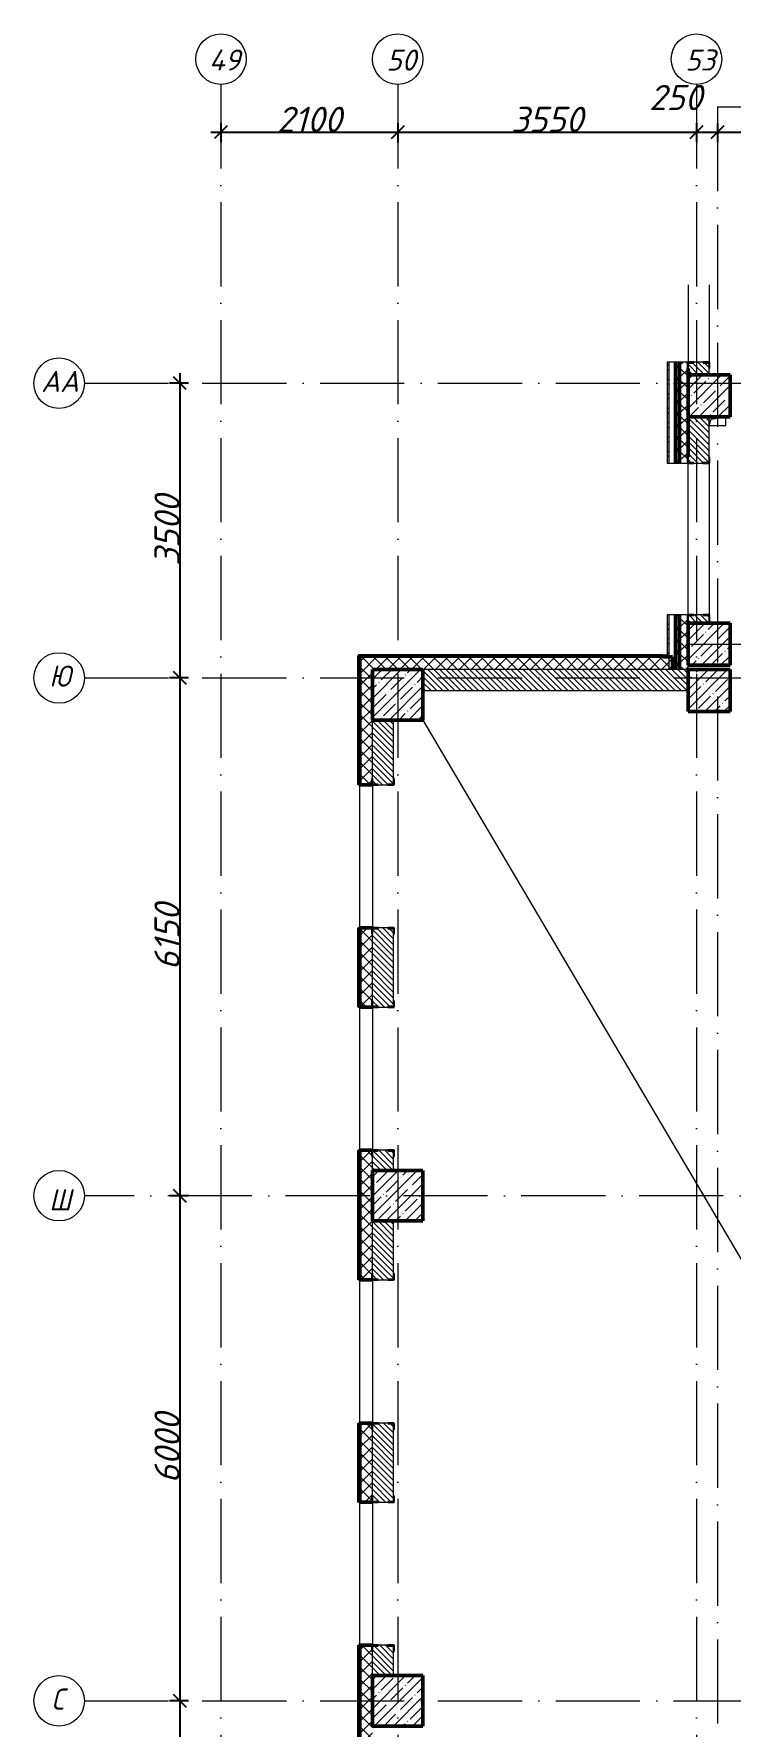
# Model space of a CAD drawing. Header units: millimetres. Extents: x -537608 to 253996, y -217170 to 186033.
# Drawn here: x -111958 to -103685, y 113565 to 133665 of the extents above; entities that cross this region are included whole.
import ezdxf

# ---------------------------------------------------------------- set-up
doc = ezdxf.new("R2010")
doc.units = ezdxf.units.MM
doc.linetypes.add('50_200_ШТРИХ_1Т_ш5_п1_п1_', pattern=[1400, 1000, -200, 0, -200])
for name, color, linetype, lineweight in [('A-____-____-DIMS', 7, 'Continuous', 9), ('A-DETL-____-OTLN-4', 7, 'Continuous', 18), ('A-GENM-____-MCUT', 7, 'Continuous', 25), ('A-GENM-____-OTLN', 7, 'Continuous', 9), ('A-GENM-____-OTLN-1', 7, 'Continuous', 25), ('A-WALL-____-MCUT-2', 7, 'Continuous', 50), ('A-WALL-____-MCUT-3', 7, 'Continuous', 9), ('A-WALL-____-OTLN', 7, 'Continuous', 9), ('A-WALL-____-PATT-1', 7, 'Continuous', 9), ('A-WALL-FNSH-MCUT-1', 7, 'Continuous', 9), ('S-COLS-____-MCUT', 7, 'Continuous', 50), ('S-COLS-____-OTLN', 7, 'Continuous', 9), ('S-GRID-____-IDEN', 7, 'Continuous', 9), ('S-GRID-____-OTLN', 7, 'Continuous', 9), ('S-GRID-____-OTLN-1', 7, '50_200_ШТРИХ_1Т_ш5_п1_п1_', 9)]:
    doc.layers.add(name, color=color, linetype=linetype, lineweight=lineweight)
doc.styles.add('ISOCPEUR_I', font='isocpeui.ttf', dxfattribs={"height": 300})
doc.dimstyles.new('ISO-2_5_0_9К_БОЛЬШОЙ_ОСИ', dxfattribs={"dimscale": 304.8, "dimtxt": 248.995294, "dimasz": 0.492126, "dimexe": 0.393701, "dimexo": 0, "dimgap": 0, "dimtad": 1, "dimdec": 0, "dimzin": 0, "dimdsep": 46, "dimtxsty": 'ISOCPEUR_I', "dimblk1": 'OBLIQUE', "dimblk2": 'OBLIQUE', "dimsah": 1, "dimcen": 0.09, "dimdle": 0.393701, "dimazin": 0, "dimtfac": 1, "dimtdec": 4, "dimtix": 1, "dimtmove": 0, "dimatfit": 3, "dimfxl": 1, "dimtvp": 1, "dimtolj": 1, "dimtzin": 0, "dimarcsym": 2})
doc.dimstyles.new('ISO-2_5_0_9К_БОЛЬШОЙ_ОСИ_1', dxfattribs={"dimscale": 304.8, "dimtxt": 248.995294, "dimasz": 0.492126, "dimexe": 0.393701, "dimexo": 0, "dimgap": 0, "dimtad": 1, "dimdec": 0, "dimzin": 0, "dimdsep": 46, "dimtxsty": 'ISOCPEUR_I', "dimblk1": 'OBLIQUE', "dimblk2": 'OBLIQUE', "dimsah": 1, "dimcen": 0.09, "dimdle": 0.393701, "dimazin": 0, "dimtfac": 1, "dimtdec": 4, "dimtix": 1, "dimtmove": 1, "dimatfit": 3, "dimfxl": 1, "dimtvp": 1, "dimtolj": 1, "dimtzin": 0, "dimarcsym": 2})
pattern_1 = [(45, (-178684.97, 83184.24), (-70.71068, 70.71068), []), (135, (-178684.97, 83184.24), (-70.71068, -70.71068), [])]
pattern_2 = [(135, (-178684.97, 83184.237), (-35.35534, -35.35534), [])]

# ---------------------------------------------------------------- blocks, each defined once
blk = doc.blocks.new('BSC_Колонна _Прямоугольная - 600х600-25984397-АР1_План отверстий 3 этажа в осях 1-64_А-ГГ')
at = {"layer": 'S-COLS-____-OTLN'}
h = blk.add_hatch(dxfattribs=at)
h.set_pattern_fill('FP_47', color=256, style=0, pattern_type=2)
h.set_pattern_definition([(45, (-71050, -42631.04), (-114.04925, 114.04925), []), (45, (-70935.95, -42631.04), (-114.04925, 114.04925), [201.613, -40.323, 3.353, -36.97])])
h.paths.add_polyline_path([(-300, -300), (300, -300), (300, 300), (-300, 300)], flags=0)
at = {"layer": 'S-COLS-____-MCUT'}
for p, q in [((300, 300), (-300, 300)), ((-300, 300), (-300, -300)), ((300, -300), (300, 300)), ((-300, -300), (300, -300))]:
    blk.add_line(p, q, dxfattribs=at)
blk = doc.blocks.new('BSC_Колонна _Прямоугольная - 600х600-V14-АР1_План отверстий 3 этажа в осях 1-64_А-ГГ')
at = {"layer": 'S-COLS-____-OTLN'}
h = blk.add_hatch(dxfattribs=at)
h.set_pattern_fill('FP_50', color=256, style=0, pattern_type=2)
h.set_pattern_definition([(315, (-36681.04, 71050), (114.04925, 114.04925), []), (315, (-36681.04, 70935.95), (114.04925, 114.04925), [201.613, -40.323, 3.353, -36.97])])
h.paths.add_polyline_path([(-300, 300), (-300, -300), (300, -300), (300, 300)], flags=0)
at = {"layer": 'S-COLS-____-MCUT'}
for p, q in [((300, 300), (-300, 300)), ((-300, 300), (-300, -300)), ((300, -300), (300, 300)), ((-300, -300), (300, -300))]:
    blk.add_line(p, q, dxfattribs=at)
blk = doc.blocks.new('BSC_Колонна _Прямоугольная - 600х600-V15-АР1_План отверстий 3 этажа в осях 1-64_А-ГГ')
at = {"layer": 'S-COLS-____-OTLN'}
h = blk.add_hatch(dxfattribs=at)
h.set_pattern_fill('FP_51', color=256, style=0, pattern_type=2)
h.set_pattern_definition([(45, (-71050, -30681.04), (-114.04925, 114.04925), []), (45, (-70935.95, -30681.04), (-114.04925, 114.04925), [201.613, -40.323, 3.353, -36.97])])
h.paths.add_polyline_path([(-300, -300), (300, -300), (300, 300), (-300, 300)], flags=0)
at = {"layer": 'S-COLS-____-MCUT'}
for p, q in [((300, 300), (-300, 300)), ((-300, 300), (-300, -300)), ((300, -300), (300, 300)), ((-300, -300), (300, -300))]:
    blk.add_line(p, q, dxfattribs=at)
blk = doc.blocks.new('BSC_Колонна _Прямоугольная - 500х500-V87-АР1_План отверстий 3 этажа в осях 1-64_А-ГГ')
at = {"layer": 'S-COLS-____-OTLN'}
h = blk.add_hatch(dxfattribs=at)
h.set_pattern_fill('FP_124', color=256, style=0, pattern_type=2)
h.set_pattern_definition([(45, (-74750, -43231.04), (-114.04925, 114.04925), []), (45, (-74635.95, -43231.04), (-114.04925, 114.04925), [201.613, -40.323, 3.353, -36.97])])
h.paths.add_polyline_path([(-250, -250), (250, -250), (250, 250), (-250, 250)], flags=0)
at = {"layer": 'S-COLS-____-MCUT'}
for p, q in [((250, 250), (-250, 250)), ((-250, 250), (-250, -250)), ((250, -250), (250, 250)), ((-250, -250), (250, -250))]:
    blk.add_line(p, q, dxfattribs=at)
blk = doc.blocks.new('BSC_Колонна _Прямоугольная - 500х500-V137-АР1_План отверстий 3 этажа в осях 1-64_А-ГГ')
at = {"layer": 'S-COLS-____-OTLN'}
h = blk.add_hatch(dxfattribs=at)
h.set_pattern_fill('FP_160', color=256, style=0, pattern_type=2)
h.set_pattern_definition([(315, (-46181.04, 74750), (114.04925, 114.04925), []), (315, (-46181.04, 74635.95), (114.04925, 114.04925), [201.613, -40.323, 3.353, -36.97])])
h.paths.add_polyline_path([(-250, -250), (250, -250), (250, 250), (-250, 250)], flags=0)
at = {"layer": 'S-COLS-____-MCUT'}
for p, q in [((250, 250), (-250, 250)), ((-250, 250), (-250, -250)), ((250, -250), (250, 250)), ((-250, -250), (250, -250))]:
    blk.add_line(p, q, dxfattribs=at)
blk = doc.blocks.new('BSC_Колонна _Прямоугольная - 500х500-V143-АР1_План отверстий 3 этажа в осях 1-64_А-ГГ')
at = {"layer": 'S-COLS-____-OTLN'}
h = blk.add_hatch(dxfattribs=at)
h.set_pattern_fill('FP_166', color=256, style=0, pattern_type=2)
h.set_pattern_definition([(45, (-74750, -42681.04), (-114.04925, 114.04925), []), (45, (-74635.95, -42681.04), (-114.04925, 114.04925), [201.613, -40.323, 3.353, -36.97])])
h.paths.add_polyline_path([(-250, -250), (250, -250), (250, 250), (-250, 250)], flags=0)
at = {"layer": 'S-COLS-____-MCUT'}
for p, q in [((250, 250), (-250, 250)), ((-250, 250), (-250, -250)), ((250, -250), (250, 250)), ((-250, -250), (250, -250))]:
    blk.add_line(p, q, dxfattribs=at)
blk = doc.blocks.new('Фахверк_СКБ_Уголок - 250_2700_1-27501432-АР1_План отверстий 3 этажа в осях 1-64_А-ГГ')
at = {"layer": 'A-GENM-____-MCUT'}
for p, q in [((200, 181), (125, 181)), ((125, 181), (125, 106)), ((125, 106), (131, 106)), ((131, 106), (131, 175)), ((131, 175), (200, 175)), ((200, 175), (200, 181)), ((131, -6), (125, -6)), ((125, -6), (125, -81)), ((125, -81), (200, -81)), ((131, -75), (131, -6)), ((200, -75), (131, -75)), ((200, -81), (200, -75))]:
    blk.add_line(p, q, dxfattribs=at)
blk = doc.blocks.new('Фахверк_СКБ_Уголок - 250_2700-27497298-АР1_План отверстий 3 этажа в осях 1-64_А-ГГ')
at = {"layer": 'A-GENM-____-MCUT'}
for p, q in [((200, 181), (125, 181)), ((125, 181), (125, 106)), ((125, 106), (131, 106)), ((131, 106), (131, 175)), ((131, 175), (200, 175)), ((200, 175), (200, 181)), ((131, -6), (125, -6)), ((125, -6), (125, -81)), ((125, -81), (200, -81)), ((131, -75), (131, -6)), ((200, -75), (131, -75)), ((200, -81), (200, -75))]:
    blk.add_line(p, q, dxfattribs=at)
blk = doc.blocks.new('Фахверк_СКБ_Уголок - 250_3380-27498580-АР1_План отверстий 3 этажа в осях 1-64_А-ГГ')
at = {"layer": 'A-GENM-____-MCUT'}
for p, q in [((200, 181), (125, 181)), ((125, 181), (125, 106)), ((125, 106), (131, 106)), ((131, 106), (131, 175)), ((131, 175), (200, 175)), ((200, 175), (200, 181)), ((131, -6), (125, -6)), ((125, -6), (125, -81)), ((125, -81), (200, -81)), ((131, -75), (131, -6)), ((200, -75), (131, -75)), ((200, -81), (200, -75))]:
    blk.add_line(p, q, dxfattribs=at)
blk = doc.blocks.new('AR_Отверстие прямоугольное _в плите_ - AR_Отверстие прямоугольное _в плите_-V181-АР1_План отверстий 3 этажа в осях 1-64_А-ГГ')
at = {"layer": 'A-GENM-____-OTLN'}
for p, q in [((-100, -50), (-75, 25)), ((-75, 25), (100, 50)), ((100, -50), (100, 50)), ((-100, -50), (100, -50))]:
    blk.add_line(p, q, dxfattribs=at)
blk = doc.blocks.new('Стены 10 - Стены 4-31628020-АР1_План отверстий 3 этажа в осях 1-64_А-ГГ')
at = {"layer": 'A-WALL-____-MCUT-3'}
for p, q in [((23850, 9731), (23800, 9731)), ((23800, 9731), (23800, 9711)), ((23800, 9711), (23850, 9711)), ((23850, 9711), (23850, 9731))]:
    blk.add_line(p, q, dxfattribs=at)
blk = doc.blocks.new('Ось сетки - Круг_Ø6_00__ISO-2_5_0_9K_-25732049-АР1_План отверстий 3 этажа в осях 1-64_А-ГГ')
at = {"layer": 'S-GRID-____-IDEN'}
blk.add_circle((0, 0), 3, dxfattribs=at)
blk = doc.blocks.new('_Oblique')
at = {"color": 0, "linetype": 'ByBlock', "lineweight": -2}
blk.add_line((-0.5, -0.5), (0.5, 0.5), dxfattribs=at)
blk = doc.blocks.new('*D1115')
at = {"layer": 'A-____-____-DIMS', "color": 0, "lineweight": -2, "transparency": 16777216}
for p, q in [((-110119, 129515), (-110345, 129515)), ((-110225, 129635), (-110225, 125895)), ((-110119, 126015), (-110345, 126015))]:
    blk.add_line(p, q, dxfattribs=at)
at = {"layer": 'Defpoints', "color": 0, "transparency": 16777216}
for p in [(-110119, 129515), (-110225, 126015), (-110119, 126015)]:
    blk.add_point(p, dxfattribs=at)
at = {"layer": 'A-____-____-DIMS', "color": 0, "lineweight": -2, "transparency": 16777216, "xscale": 150, "yscale": 150, "zscale": 150}
for p, rotation in [((-110225, 129515), 90), ((-110225, 126015), 270)]:
    blk.add_blockref('_Oblique', p, dxfattribs=dict(at, rotation=rotation))
at = {"layer": 'A-____-____-DIMS', "color": 0, "transparency": 16777216, "insert": (-110375, 127765), "char_height": 300, "width": 758.48, "attachment_point": 5, "rotation": 90, "style": 'ISOCPEUR_I'}
blk.add_mtext('\\A1;3500', dxfattribs=at)
blk = doc.blocks.new('*D1116')
at = {"layer": 'A-____-____-DIMS', "color": 0, "lineweight": -2, "transparency": 16777216}
for p, q in [((-110225, 126135), (-110225, 119745)), ((-110119, 126015), (-110345, 126015)), ((-110119, 119865), (-110345, 119865))]:
    blk.add_line(p, q, dxfattribs=at)
at = {"layer": 'Defpoints', "color": 0, "transparency": 16777216}
for p in [(-110119, 126015), (-110225, 119865), (-110119, 119865)]:
    blk.add_point(p, dxfattribs=at)
at = {"layer": 'A-____-____-DIMS', "color": 0, "lineweight": -2, "transparency": 16777216, "xscale": 150, "yscale": 150, "zscale": 150}
for p, rotation in [((-110225, 126015), 90), ((-110225, 119865), 270)]:
    blk.add_blockref('_Oblique', p, dxfattribs=dict(at, rotation=rotation))
at = {"layer": 'A-____-____-DIMS', "color": 0, "transparency": 16777216, "insert": (-110375, 122940), "char_height": 300, "width": 701.02, "attachment_point": 5, "rotation": 90, "style": 'ISOCPEUR_I'}
blk.add_mtext('\\A1;6150', dxfattribs=at)
blk = doc.blocks.new('*D1117')
at = {"layer": 'A-____-____-DIMS', "color": 0, "lineweight": -2, "transparency": 16777216}
for p, q in [((-110119, 119865), (-110345, 119865)), ((-110225, 119985), (-110225, 113745)), ((-110119, 113865), (-110345, 113865))]:
    blk.add_line(p, q, dxfattribs=at)
at = {"layer": 'Defpoints', "color": 0, "transparency": 16777216}
for p in [(-110119, 119865), (-110225, 113865), (-110119, 113865)]:
    blk.add_point(p, dxfattribs=at)
at = {"layer": 'A-____-____-DIMS', "color": 0, "lineweight": -2, "transparency": 16777216, "xscale": 150, "yscale": 150, "zscale": 150}
for p, rotation in [((-110225, 119865), 90), ((-110225, 113865), 270)]:
    blk.add_blockref('_Oblique', p, dxfattribs=dict(at, rotation=rotation))
at = {"layer": 'A-____-____-DIMS', "color": 0, "transparency": 16777216, "insert": (-110375, 116865), "char_height": 300, "width": 758.48, "attachment_point": 5, "rotation": 90, "style": 'ISOCPEUR_I'}
blk.add_mtext('\\A1;6000', dxfattribs=at)
blk = doc.blocks.new('*D1118')
at = {"layer": 'A-____-____-DIMS', "color": 0, "lineweight": -2, "transparency": 16777216}
for p, q in [((-110225, 113985), (-110225, 107745)), ((-110119, 113865), (-110345, 113865)), ((-110119, 107865), (-110345, 107865))]:
    blk.add_line(p, q, dxfattribs=at)
at = {"layer": 'Defpoints', "color": 0, "transparency": 16777216}
for p in [(-110119, 113865), (-110225, 107865), (-110119, 107865)]:
    blk.add_point(p, dxfattribs=at)
at = {"layer": 'A-____-____-DIMS', "color": 0, "lineweight": -2, "transparency": 16777216, "xscale": 150, "yscale": 150, "zscale": 150}
for p, rotation in [((-110225, 113865), 90), ((-110225, 107865), 270)]:
    blk.add_blockref('_Oblique', p, dxfattribs=dict(at, rotation=rotation))
at = {"layer": 'A-____-____-DIMS', "color": 0, "transparency": 16777216, "insert": (-110375, 110865), "char_height": 300, "width": 758.48, "attachment_point": 5, "rotation": 90, "style": 'ISOCPEUR_I'}
blk.add_mtext('\\A1;6000', dxfattribs=at)
blk = doc.blocks.new('*D1205')
at = {"layer": 'A-____-____-DIMS', "color": 0, "lineweight": -2, "transparency": 16777216}
for p, q in [((-109855, 132499), (-107515, 132499)), ((-109735, 132605), (-109735, 132379)), ((-107635, 132605), (-107635, 132379))]:
    blk.add_line(p, q, dxfattribs=at)
at = {"layer": 'Defpoints', "color": 0, "transparency": 16777216}
for p in [(-109735, 132605), (-107635, 132605), (-107635, 132499)]:
    blk.add_point(p, dxfattribs=at)
at = {"layer": 'A-____-____-DIMS', "color": 0, "lineweight": -2, "transparency": 16777216, "xscale": 150, "yscale": 150, "zscale": 150, "rotation": 180}
blk.add_blockref('_Oblique', (-109735, 132499), dxfattribs=at)
at = {"layer": 'A-____-____-DIMS', "color": 0, "lineweight": -2, "transparency": 16777216, "xscale": 150, "yscale": 150, "zscale": 150}
blk.add_blockref('_Oblique', (-107635, 132499), dxfattribs=at)
at = {"layer": 'A-____-____-DIMS', "color": 0, "transparency": 16777216, "insert": (-108685, 132649), "char_height": 300, "width": 701.02, "attachment_point": 5, "style": 'ISOCPEUR_I'}
blk.add_mtext('\\A1;2100', dxfattribs=at)
blk = doc.blocks.new('*D1206')
at = {"layer": 'A-____-____-DIMS', "color": 0, "lineweight": -2, "transparency": 16777216}
for p, q in [((-107755, 132499), (-103965, 132499)), ((-107635, 132605), (-107635, 132379)), ((-104085, 132605), (-104085, 132379))]:
    blk.add_line(p, q, dxfattribs=at)
at = {"layer": 'Defpoints', "color": 0, "transparency": 16777216}
for p in [(-107635, 132605), (-104085, 132605), (-104085, 132499)]:
    blk.add_point(p, dxfattribs=at)
at = {"layer": 'A-____-____-DIMS', "color": 0, "lineweight": -2, "transparency": 16777216, "xscale": 150, "yscale": 150, "zscale": 150, "rotation": 180}
blk.add_blockref('_Oblique', (-107635, 132499), dxfattribs=at)
at = {"layer": 'A-____-____-DIMS', "color": 0, "lineweight": -2, "transparency": 16777216, "xscale": 150, "yscale": 150, "zscale": 150}
blk.add_blockref('_Oblique', (-104085, 132499), dxfattribs=at)
at = {"layer": 'A-____-____-DIMS', "color": 0, "transparency": 16777216, "insert": (-105860, 132649), "char_height": 300, "width": 758.48, "attachment_point": 5, "style": 'ISOCPEUR_I'}
blk.add_mtext('\\A1;3550', dxfattribs=at)
blk = doc.blocks.new('*D1207')
at = {"layer": 'A-____-____-DIMS', "color": 0, "lineweight": -2, "transparency": 16777216}
for p, q in [((-104205, 132499), (-103715, 132499)), ((-104085, 132605), (-104085, 132379)), ((-103835, 132605), (-103835, 132379))]:
    blk.add_line(p, q, dxfattribs=at)
at = {"layer": 'Defpoints', "color": 0, "transparency": 16777216}
for p in [(-104085, 132605), (-103835, 132605), (-103835, 132499)]:
    blk.add_point(p, dxfattribs=at)
at = {"layer": 'A-____-____-DIMS', "color": 0, "lineweight": -2, "transparency": 16777216, "xscale": 150, "yscale": 150, "zscale": 150, "rotation": 180}
blk.add_blockref('_Oblique', (-104085, 132499), dxfattribs=at)
at = {"layer": 'A-____-____-DIMS', "color": 0, "lineweight": -2, "transparency": 16777216, "xscale": 150, "yscale": 150, "zscale": 150}
blk.add_blockref('_Oblique', (-103835, 132499), dxfattribs=at)
at = {"layer": 'A-____-____-DIMS', "color": 0, "transparency": 16777216, "insert": (-104648, 133059), "char_height": 300, "width": 568.86, "attachment_point": 1, "line_spacing_factor": 1.149209, "style": 'ISOCPEUR_I'}
blk.add_mtext('\\A1;250', dxfattribs=at)
blk = doc.blocks.new('*D1208')
at = {"layer": 'A-____-____-DIMS', "color": 0, "lineweight": -2, "transparency": 16777216}
for p, q in [((-103955, 132499), (-100815, 132499)), ((-103835, 132605), (-103835, 132379)), ((-100935, 132605), (-100935, 132379))]:
    blk.add_line(p, q, dxfattribs=at)
at = {"layer": 'Defpoints', "color": 0, "transparency": 16777216}
for p in [(-103835, 132605), (-100935, 132605), (-100935, 132499)]:
    blk.add_point(p, dxfattribs=at)
at = {"layer": 'A-____-____-DIMS', "color": 0, "lineweight": -2, "transparency": 16777216, "xscale": 150, "yscale": 150, "zscale": 150, "rotation": 180}
blk.add_blockref('_Oblique', (-103835, 132499), dxfattribs=at)
at = {"layer": 'A-____-____-DIMS', "color": 0, "lineweight": -2, "transparency": 16777216, "xscale": 150, "yscale": 150, "zscale": 150}
blk.add_blockref('_Oblique', (-100935, 132499), dxfattribs=at)
at = {"layer": 'A-____-____-DIMS', "color": 0, "transparency": 16777216, "insert": (-102385, 132649), "char_height": 300, "width": 758.48, "attachment_point": 5, "style": 'ISOCPEUR_I'}
blk.add_mtext('\\A1;2900', dxfattribs=at)

msp = doc.modelspace()

# ---------------------------------------------------------------- hatches: boundary and pattern name
at = {"layer": 'A-WALL-____-PATT-1'}
h = msp.add_hatch(dxfattribs=at)
h.set_pattern_fill('FP_3', color=256, style=0, pattern_type=2)
h.set_pattern_definition([(45, (-178684.97, 83184.24), (-85.53659, 85.53659), []), (45, (-178627.95, 83184.24), (-85.53659, 85.53659), [])])
h.paths.add_polyline_path([(-104414.9702, 126285.2788), (-104414.9702, 126765.2788), (-104434.9702, 126765.2788), (-104434.9702, 126285.2788)], flags=0)
h.paths.add_polyline_path([(-104434.9702, 128565.2788), (-104414.9702, 128565.2788), (-104414.9702, 129765.2788), (-104434.9702, 129765.2788), (-104434.9702, 128639.8697)], flags=0)
h = msp.add_hatch(dxfattribs=at)
h.set_pattern_fill('FP_1', color=256, style=0, pattern_type=2)
h.set_pattern_definition(pattern_1)
h.paths.add_polyline_path([(-104284.9702, 126115.2788), (-104284.9702, 126765.2788), (-104334.9702, 126765.2788), (-104334.9702, 126115.2788)], flags=0)
h.paths.add_polyline_path([(-104284.9702, 128565.2788), (-104284.9702, 129765.2788), (-104334.9702, 129765.2788), (-104334.9702, 128565.2788)], flags=0)
h = msp.add_hatch(dxfattribs=at)
h.set_pattern_fill('FP_1', color=256, style=0, pattern_type=2)
h.set_pattern_definition(pattern_1)
h.paths.add_polyline_path([(-104284.9702, 126115.2788), (-104184.9702, 126115.2788), (-104184.9702, 126690.2788), (-104190.9702, 126690.2788), (-104190.9702, 126765.2788), (-104284.9702, 126765.2788), (-104284.9702, 126165.2788)], flags=0)
h.paths.add_polyline_path([(-104284.9702, 128565.2788), (-104190.9702, 128565.2788), (-104190.9702, 128640.2788), (-104184.9702, 128640.2788), (-104184.9702, 129690.2788), (-104190.9702, 129690.2788), (-104190.9702, 129765.2788), (-104284.9702, 129765.2788), (-104284.9702, 128639.8697)], flags=0)
h = msp.add_hatch(dxfattribs=at)
h.set_pattern_fill('FP_6', color=256, style=0, pattern_type=2)
h.set_pattern_definition(pattern_2)
h.paths.add_polyline_path([(-104184.9702, 129615.2788), (-103934.9702, 129615.2788), (-103934.9702, 129759.2788), (-104003.9702, 129759.2788), (-104003.9702, 129765.2788), (-104115.9702, 129765.2788), (-104115.9702, 129759.2788), (-104184.9702, 129759.2788), (-104184.9702, 129690.2788)], flags=0)
h = msp.add_hatch(dxfattribs=at)
h.set_pattern_fill('FP_6', color=256, style=0, pattern_type=2)
h.set_pattern_definition(pattern_2)
h.paths.add_polyline_path([(-104003.9702, 126665.2788), (-103934.9702, 126665.2788), (-103934.9702, 126759.2788), (-104003.9702, 126759.2788), (-104003.9702, 126765.2788), (-104115.9702, 126765.2788), (-104115.9702, 126759.2788), (-104184.9702, 126759.2788), (-104184.9702, 126665.2788)], flags=0)
h.paths.add_polyline_path([(-104115.9702, 128565.2788), (-104003.9702, 128565.2788), (-104003.9702, 128571.2788), (-103934.9702, 128571.2788), (-103934.9702, 129115.2788), (-104184.9702, 129115.2788), (-104184.9702, 128571.2788), (-104115.9702, 128571.2788)], flags=0)
h = msp.add_hatch(dxfattribs=at)
h.set_pattern_fill('FP_1', color=256, style=0, pattern_type=2)
h.set_pattern_definition(pattern_1)
h.paths.add_polyline_path([(-104370.3255, 126115.2788), (-104370.3255, 126265.2788), (-108084.9702, 126265.2788), (-108084.9702, 126115.2788), (-104465.147, 126115.2788)], flags=0)
h = msp.add_hatch(dxfattribs=at)
h.set_pattern_fill('FP_1', color=256, style=0, pattern_type=2)
h.set_pattern_definition(pattern_1)
h.paths.add_polyline_path([(-108084.9702, 95515.2788), (-107934.9702, 95515.2788), (-107934.9702, 96810.2788), (-107940.9702, 96810.2788), (-107940.9702, 96885.2788), (-108084.9702, 96885.2788)], flags=0)
h.paths.add_polyline_path([(-108000.0756, 98585.2788), (-107940.9702, 98585.2788), (-107940.9702, 98660.2788), (-107934.9702, 98660.2788), (-107934.9702, 99450.2788), (-107940.9702, 99450.2788), (-107940.9702, 99525.2788), (-108084.9702, 99525.2788), (-108084.9702, 98585.2788)], flags=0)
h.paths.add_polyline_path([(-108000.0756, 101225.2788), (-107940.9702, 101225.2788), (-107940.9702, 101300.2788), (-107934.9702, 101300.2788), (-107934.9702, 102690.2788), (-107940.9702, 102690.2788), (-107940.9702, 102765.2788), (-108084.9702, 102765.2788), (-108084.9702, 101225.2788)], flags=0)
h.paths.add_polyline_path([(-108000.0756, 104465.2788), (-107940.9702, 104465.2788), (-107940.9702, 104540.2788), (-107934.9702, 104540.2788), (-107934.9702, 105330.2788), (-107940.9702, 105330.2788), (-107940.9702, 105405.2788), (-108084.9702, 105405.2788), (-108084.9702, 104465.2788)], flags=0)
h.paths.add_polyline_path([(-108000.0756, 107105.2788), (-107940.9702, 107105.2788), (-107940.9702, 107180.2788), (-107934.9702, 107180.2788), (-107934.9702, 108570.2788), (-107940.9702, 108570.2788), (-107940.9702, 108645.2788), (-108084.9702, 108645.2788), (-108084.9702, 107105.2788)], flags=0)
h.paths.add_polyline_path([(-108084.9702, 110345.2788), (-107940.9702, 110345.2788), (-107940.9702, 110420.2788), (-107934.9702, 110420.2788), (-107934.9702, 111210.2788), (-107940.9702, 111210.2788), (-107940.9702, 111285.2788), (-108084.9702, 111285.2788)], flags=0)
h.paths.add_polyline_path([(-108084.9702, 112985.2788), (-107940.9702, 112985.2788), (-107940.9702, 113060.2788), (-107934.9702, 113060.2788), (-107934.9702, 114450.2788), (-107940.9702, 114450.2788), (-107940.9702, 114525.2788), (-108084.9702, 114525.2788)], flags=0)
h.paths.add_polyline_path([(-108084.9702, 116225.2788), (-107940.9702, 116225.2788), (-107940.9702, 116300.2788), (-107934.9702, 116300.2788), (-107934.9702, 117090.2788), (-107940.9702, 117090.2788), (-107940.9702, 117165.2788), (-108084.9702, 117165.2788)], flags=0)
h.paths.add_polyline_path([(-107940.9702, 118865.2788), (-107940.9702, 118940.2788), (-107934.9702, 118940.2788), (-107934.9702, 120330.2788), (-107940.9702, 120330.2788), (-107940.9702, 120405.2788), (-108084.9702, 120405.2788), (-108084.9702, 118865.2788), (-108000.0756, 118865.2788)], flags=0)
h.paths.add_polyline_path([(-107940.9702, 122105.2788), (-107940.9702, 122180.2788), (-107934.9702, 122180.2788), (-107934.9702, 122970.2788), (-107940.9702, 122970.2788), (-107940.9702, 123045.2788), (-108084.9702, 123045.2788), (-108084.9702, 122105.2788), (-108000.0756, 122105.2788)], flags=0)
h.paths.add_polyline_path([(-107940.9702, 124745.2788), (-107940.9702, 124820.2788), (-107934.9702, 124820.2788), (-107934.9702, 126115.2788), (-108084.9702, 126115.2788), (-108084.9702, 124745.2788), (-108000.0756, 124745.2788)], flags=0)
h = msp.add_hatch(dxfattribs=at)
h.set_pattern_fill('FP_6', color=256, style=0, pattern_type=2)
h.set_pattern_definition(pattern_2)
h.paths.add_polyline_path([(-104184.9702, 125865.2788), (-104184.9702, 126115.2788), (-107334.9702, 126115.2788), (-107334.9702, 125865.2788), (-104465.147, 125865.2788)], flags=0)
h = msp.add_hatch(dxfattribs=at)
h.set_pattern_fill('FP_6', color=256, style=0, pattern_type=2)
h.set_pattern_definition(pattern_2)
h.paths.add_polyline_path([(-107865.9702, 120165.2788), (-107684.9702, 120165.2788), (-107684.9702, 120399.2788), (-107753.9702, 120399.2788), (-107753.9702, 120405.2788), (-107865.9702, 120405.2788), (-107865.9702, 120399.2788), (-107934.9702, 120399.2788), (-107934.9702, 120165.2788)], flags=0)
h.paths.add_polyline_path([(-107865.9702, 122105.2788), (-107753.9702, 122105.2788), (-107753.9702, 122111.2788), (-107684.9702, 122111.2788), (-107684.9702, 123039.2788), (-107753.9702, 123039.2788), (-107753.9702, 123045.2788), (-107865.9702, 123045.2788), (-107865.9702, 123039.2788), (-107934.9702, 123039.2788), (-107934.9702, 122111.2788), (-107865.9702, 122111.2788)], flags=0)
h.paths.add_polyline_path([(-107753.9702, 124745.2788), (-107753.9702, 124751.2788), (-107684.9702, 124751.2788), (-107684.9702, 125515.2788), (-107934.9702, 125515.2788), (-107934.9702, 124751.2788), (-107865.9702, 124751.2788), (-107865.9702, 124745.2788)], flags=0)
h = msp.add_hatch(dxfattribs=at)
h.set_pattern_fill('FP_6', color=256, style=0, pattern_type=2)
h.set_pattern_definition(pattern_2)
h.paths.add_polyline_path([(-107753.9702, 114165.2788), (-107684.9702, 114165.2788), (-107684.9702, 114519.2788), (-107753.9702, 114519.2788), (-107753.9702, 114525.2788), (-107865.9702, 114525.2788), (-107865.9702, 114519.2788), (-107934.9702, 114519.2788), (-107934.9702, 114165.2788)], flags=0)
h.paths.add_polyline_path([(-107753.9702, 116225.2788), (-107753.9702, 116231.2788), (-107684.9702, 116231.2788), (-107684.9702, 117159.2788), (-107753.9702, 117159.2788), (-107753.9702, 117165.2788), (-107865.9702, 117165.2788), (-107865.9702, 117159.2788), (-107934.9702, 117159.2788), (-107934.9702, 116231.2788), (-107865.9702, 116231.2788), (-107865.9702, 116225.2788)], flags=0)
h.paths.add_polyline_path([(-107753.9702, 118865.2788), (-107753.9702, 118871.2788), (-107684.9702, 118871.2788), (-107684.9702, 119565.2788), (-107934.9702, 119565.2788), (-107934.9702, 118871.2788), (-107865.9702, 118871.2788), (-107865.9702, 118865.2788)], flags=0)

# ---------------------------------------------------------------- linework, layer by layer
at = {"layer": 'A-DETL-____-OTLN-4'}
msp.add_line((-107334.9702, 125515.2788), (-89934.9702, 96015.2788), dxfattribs=at)
at = {"layer": 'A-WALL-____-MCUT-2'}
for p, q in [((-104334.9702, 128565.2788), (-104334.9702, 129765.2788)), ((-104284.9702, 128565.2788), (-104284.9702, 129765.2788)), ((-104184.9702, 129615.2788), (-104184.9702, 129690.2788)), ((-104184.9702, 128640.2788), (-104184.9702, 129115.2788)), ((-104334.9702, 126115.2788), (-104334.9702, 126765.2788)), ((-104284.9702, 126115.2788), (-104284.9702, 126765.2788)), ((-104184.9702, 126665.2788), (-104184.9702, 126690.2788)), ((-104484.9702, 126277.2788), (-108096.9702, 126277.2788)), ((-108096.9702, 126277.2788), (-108096.9702, 124745.2788)), ((-104484.9702, 126272.2788), (-108091.9702, 126272.2788)), ((-108091.9702, 126272.2788), (-108091.9702, 124745.2788)), ((-108084.9702, 126265.2788), (-108084.9702, 124745.2788)), ((-104370.3255, 126265.2788), (-104484.9702, 126265.2788)), ((-104370.3255, 126115.2788), (-104370.3255, 126265.2788)), ((-108084.9702, 124745.2788), (-107940.9702, 124745.2788)), ((-108096.9702, 123045.2788), (-108096.9702, 122105.2788)), ((-108091.9702, 123045.2788), (-108091.9702, 122105.2788)), ((-108084.9702, 123045.2788), (-108084.9702, 122105.2788)), ((-107940.9702, 123045.2788), (-108084.9702, 123045.2788)), ((-108084.9702, 122105.2788), (-107940.9702, 122105.2788)), ((-108096.9702, 120405.2788), (-108096.9702, 118865.2788)), ((-108091.9702, 120405.2788), (-108091.9702, 118865.2788)), ((-108084.9702, 120405.2788), (-108084.9702, 118865.2788)), ((-107940.9702, 120405.2788), (-108084.9702, 120405.2788)), ((-108084.9702, 118865.2788), (-107940.9702, 118865.2788)), ((-108096.9702, 117165.2788), (-108096.9702, 116225.2788)), ((-108091.9702, 117165.2788), (-108091.9702, 116225.2788)), ((-108084.9702, 117165.2788), (-108084.9702, 116225.2788)), ((-107940.9702, 117165.2788), (-108084.9702, 117165.2788)), ((-108084.9702, 116225.2788), (-107940.9702, 116225.2788)), ((-108096.9702, 114525.2788), (-108096.9702, 112985.2788)), ((-108091.9702, 114525.2788), (-108091.9702, 112985.2788)), ((-108084.9702, 114525.2788), (-108084.9702, 112985.2788)), ((-107940.9702, 114525.2788), (-108084.9702, 114525.2788))]:
    msp.add_line(p, q, dxfattribs=at)
at = {"layer": 'A-WALL-____-MCUT-3'}
for p, q in [((-104414.9702, 129765.2788), (-104414.9702, 128565.2788)), ((-104190.9702, 129765.2788), (-104414.9702, 129765.2788)), ((-104003.9702, 129765.2788), (-104115.9702, 129765.2788)), ((-103934.9702, 129615.2788), (-103934.9702, 129690.2788)), ((-103934.9702, 128640.2788), (-103934.9702, 129115.2788)), ((-104414.9702, 128565.2788), (-104190.9702, 128565.2788)), ((-104115.9702, 128565.2788), (-104003.9702, 128565.2788)), ((-104414.9702, 126765.2788), (-104414.9702, 126115.2788)), ((-104190.9702, 126765.2788), (-104414.9702, 126765.2788)), ((-104003.9702, 126765.2788), (-104115.9702, 126765.2788)), ((-103934.9702, 126665.2788), (-103934.9702, 126690.2788)), ((-104184.9702, 126115.2788), (-107334.9702, 126115.2788)), ((-104184.9702, 126115.2788), (-104184.9702, 126165.2788)), ((-107334.9702, 125865.2788), (-104184.9702, 125865.2788)), ((-107934.9702, 124820.2788), (-107934.9702, 125515.2788)), ((-107684.9702, 124820.2788), (-107684.9702, 125515.2788)), ((-107865.9702, 124745.2788), (-107753.9702, 124745.2788)), ((-107753.9702, 123045.2788), (-107865.9702, 123045.2788)), ((-107934.9702, 122180.2788), (-107934.9702, 122970.2788)), ((-107684.9702, 122180.2788), (-107684.9702, 122970.2788)), ((-107865.9702, 122105.2788), (-107753.9702, 122105.2788)), ((-107753.9702, 120405.2788), (-107865.9702, 120405.2788)), ((-107934.9702, 120165.2788), (-107934.9702, 120330.2788)), ((-107684.9702, 120165.2788), (-107684.9702, 120330.2788)), ((-107934.9702, 118940.2788), (-107934.9702, 119565.2788)), ((-107684.9702, 118940.2788), (-107684.9702, 119565.2788)), ((-107865.9702, 118865.2788), (-107753.9702, 118865.2788)), ((-107934.9702, 116300.2788), (-107934.9702, 117090.2788)), ((-107753.9702, 117165.2788), (-107865.9702, 117165.2788)), ((-107684.9702, 116300.2788), (-107684.9702, 117090.2788)), ((-107865.9702, 116225.2788), (-107753.9702, 116225.2788)), ((-107934.9702, 114165.2788), (-107934.9702, 114450.2788)), ((-107753.9702, 114525.2788), (-107865.9702, 114525.2788)), ((-107684.9702, 114165.2788), (-107684.9702, 114450.2788))]:
    msp.add_line(p, q, dxfattribs=at)
at = {"layer": 'A-WALL-____-OTLN'}
for p, q in [((-104184.9702, 130685.4174), (-104184.9702, 129765.2788)), ((-103934.9702, 130685.4174), (-103934.9702, 129765.2788)), ((-104184.9702, 126765.2788), (-104184.9702, 128565.2788)), ((-103934.9702, 128565.2788), (-103934.9702, 126765.2788)), ((-108084.9702, 123045.2788), (-108084.9702, 124745.2788)), ((-107934.9702, 124745.2788), (-107934.9702, 123045.2788)), ((-108084.9702, 120405.2788), (-108084.9702, 122105.2788)), ((-107934.9702, 122105.2788), (-107934.9702, 120405.2788)), ((-108084.9702, 117165.2788), (-108084.9702, 118865.2788)), ((-107934.9702, 118865.2788), (-107934.9702, 117165.2788)), ((-108084.9702, 114525.2788), (-108084.9702, 116225.2788)), ((-107934.9702, 116225.2788), (-107934.9702, 114525.2788))]:
    msp.add_line(p, q, dxfattribs=at)
at = {"layer": 'A-WALL-FNSH-MCUT-1'}
for p, q in [((-104414.9702, 129765.2788), (-104434.9702, 129765.2788)), ((-104434.9702, 129765.2788), (-104434.9702, 128565.2788)), ((-104434.9702, 128565.2788), (-104414.9702, 128565.2788)), ((-104414.9702, 126765.2788), (-104434.9702, 126765.2788)), ((-104434.9702, 126765.2788), (-104434.9702, 126285.2788)), ((-104484.9702, 126285.2788), (-108104.9702, 126285.2788)), ((-108104.9702, 126285.2788), (-108104.9702, 124745.2788)), ((-108084.9702, 126265.2788), (-104484.9702, 126265.2788)), ((-108084.9702, 124745.2788), (-108084.9702, 126265.2788)), ((-104484.9702, 126265.2788), (-104484.9702, 126285.2788)), ((-104434.9702, 126285.2788), (-104414.9702, 126285.2788)), ((-108104.9702, 124745.2788), (-108084.9702, 124745.2788)), ((-108084.9702, 123045.2788), (-108104.9702, 123045.2788)), ((-108104.9702, 123045.2788), (-108104.9702, 122105.2788)), ((-108084.9702, 122105.2788), (-108084.9702, 123045.2788)), ((-108104.9702, 122105.2788), (-108084.9702, 122105.2788)), ((-108084.9702, 120405.2788), (-108104.9702, 120405.2788)), ((-108104.9702, 120405.2788), (-108104.9702, 118865.2788)), ((-108084.9702, 118865.2788), (-108084.9702, 120405.2788)), ((-108104.9702, 118865.2788), (-108084.9702, 118865.2788)), ((-108084.9702, 117165.2788), (-108104.9702, 117165.2788)), ((-108104.9702, 117165.2788), (-108104.9702, 116225.2788)), ((-108104.9702, 116225.2788), (-108084.9702, 116225.2788)), ((-108084.9702, 114525.2788), (-108104.9702, 114525.2788)), ((-108104.9702, 114525.2788), (-108104.9702, 112985.2788))]:
    msp.add_line(p, q, dxfattribs=at)
at = {"layer": 'S-GRID-____-OTLN'}
msp.add_line((-103834.9702, 132797.0001), (-103338.2783, 132797.0001), dxfattribs=at)
at = {"layer": 'S-GRID-____-OTLN-1'}
for p, q in [((-109734.9702, 133065.1964), (-109734.9702, 78701.6305)), ((-107634.9702, 133065.1964), (-107634.9702, 78874.2257)), ((-104084.9702, 133065.1964), (-104084.9702, 94515.2788)), ((-103834.9702, 132797.0001), (-103834.9702, 94515.2788)), ((-111358.1997, 129515.2788), (-88366.1829, 129515.2788)), ((-104212.6557, 126415.2788), (-74750.4004, 126415.2788)), ((-111358.1997, 126015.2788), (-74610.5636, 126015.2788)), ((-88366.1829, 119865.2788), (-111358.1997, 119865.2788)), ((-111358.1997, 113865.2788), (-88366.1829, 113865.2788))]:
    msp.add_line(p, q, dxfattribs=at)

# ---------------------------------------------------------------- block references
at = {"layer": 'A-GENM-____-OTLN'}
msp.add_blockref('AR_Отверстие прямоугольное _в плите_ - AR_Отверстие прямоугольное _в плите_-V181-АР1_План отверстий 3 этажа в осях 1-64_А-ГГ', (-103834.9702, 129065.2788), dxfattribs=at)
at = {"layer": 'A-GENM-____-OTLN-1'}
for name, p, rotation in [('Фахверк_СКБ_Уголок - 250_2700_1-27501432-АР1_План отверстий 3 этажа в осях 1-64_А-ГГ', (-104109.9702, 129890.2788), 269.9999999999999), ('Фахверк_СКБ_Уголок - 250_2700-27497298-АР1_План отверстий 3 этажа в осях 1-64_А-ГГ', (-104009.9702, 128440.2788), 89.99999999999991), ('Фахверк_СКБ_Уголок - 250_2700_1-27501432-АР1_План отверстий 3 этажа в осях 1-64_А-ГГ', (-104109.9702, 126890.2788), 269.9999999999999), ('Фахверк_СКБ_Уголок - 250_3380-27498580-АР1_План отверстий 3 этажа в осях 1-64_А-ГГ', (-107759.9702, 124620.2788), 89.99999999999991), ('Фахверк_СКБ_Уголок - 250_3380-27498580-АР1_План отверстий 3 этажа в осях 1-64_А-ГГ', (-107859.9702, 123170.2788), 269.9999999999999), ('Фахверк_СКБ_Уголок - 250_3380-27498580-АР1_План отверстий 3 этажа в осях 1-64_А-ГГ', (-107759.9702, 121980.2788), 89.99999999999991), ('Фахверк_СКБ_Уголок - 250_3380-27498580-АР1_План отверстий 3 этажа в осях 1-64_А-ГГ', (-107859.9702, 120530.2788), 269.9999999999999), ('Фахверк_СКБ_Уголок - 250_3380-27498580-АР1_План отверстий 3 этажа в осях 1-64_А-ГГ', (-107759.9702, 118740.2788), 89.99999999999991), ('Фахверк_СКБ_Уголок - 250_3380-27498580-АР1_План отверстий 3 этажа в осях 1-64_А-ГГ', (-107859.9702, 117290.2788), 269.9999999999999), ('Фахверк_СКБ_Уголок - 250_3380-27498580-АР1_План отверстий 3 этажа в осях 1-64_А-ГГ', (-107759.9702, 116100.2788), 89.99999999999991), ('Фахверк_СКБ_Уголок - 250_3380-27498580-АР1_План отверстий 3 этажа в осях 1-64_А-ГГ', (-107859.9702, 114650.2788), 269.9999999999999)]:
    msp.add_blockref(name, p, dxfattribs=dict(at, rotation=rotation))
at = {"layer": 'A-WALL-____-OTLN'}
msp.add_blockref('Стены 10 - Стены 4-31628020-АР1_План отверстий 3 этажа в осях 1-64_А-ГГ', (-128284.9702, 116554.2369), dxfattribs=at)
at = {"layer": 'S-COLS-____-OTLN', "rotation": 89.9999999999999}
for name, p in [('BSC_Колонна _Прямоугольная - 500х500-V137-АР1_План отверстий 3 этажа в осях 1-64_А-ГГ', (-103934.9702, 129365.2788)), ('BSC_Колонна _Прямоугольная - 600х600-V14-АР1_План отверстий 3 этажа в осях 1-64_А-ГГ', (-107634.9702, 119865.2788))]:
    msp.add_blockref(name, p, dxfattribs=at)
at = {"layer": 'S-COLS-____-OTLN'}
for name, p in [('BSC_Колонна _Прямоугольная - 500х500-V87-АР1_План отверстий 3 этажа в осях 1-64_А-ГГ', (-103934.9702, 126415.2788)), ('BSC_Колонна _Прямоугольная - 600х600-25984397-АР1_План отверстий 3 этажа в осях 1-64_А-ГГ', (-107634.9702, 125815.2788)), ('BSC_Колонна _Прямоугольная - 500х500-V143-АР1_План отверстий 3 этажа в осях 1-64_А-ГГ', (-103934.9702, 125865.2788)), ('BSC_Колонна _Прямоугольная - 600х600-V15-АР1_План отверстий 3 этажа в осях 1-64_А-ГГ', (-107634.9702, 113865.2788))]:
    msp.add_blockref(name, p, dxfattribs=at)
at = {"layer": 'S-GRID-____-IDEN', "xscale": 99.99999999999993, "yscale": 99.99999999999993, "zscale": 99.99999999999993}
for p, rotation in [((-109734.9702, 133365.1964), 180), ((-107634.9702, 133365.1964), 180), ((-104084.9702, 133365.1964), 180), ((-111658.1997, 129515.2788), 269.9999999999995), ((-111658.1997, 126015.2788), 269.9999999999995), ((-111658.1997, 119865.2788), 89.99999999999982), ((-111658.1997, 113865.2788), 269.9999999999995)]:
    msp.add_blockref('Ось сетки - Круг_Ø6_00__ISO-2_5_0_9K_-25732049-АР1_План отверстий 3 этажа в осях 1-64_А-ГГ', p, dxfattribs=dict(at, rotation=rotation))

# ---------------------------------------------------------------- texts
at = {"layer": 'S-GRID-____-IDEN', "char_height": 250, "attachment_point": 1, "style": 'ISOCPEUR_I'}
for s, insert, width in [('49', (-109878.3419, 133479.1301), 425.696062), ('50', (-107769.3419, 133479.1301), 404.0505), ('53', (-104219.3419, 133479.1301), 404.0505), ('АА', (-111872.2793, 129661.9113), 505.063125), ('\\fISOCPEUR|b0|i1|c204|p34|;\\W.9;Ю', (-111774.1793, 126161.9113), 266.961937), ('\\fISOCPEUR|b0|i1|c204|p34|;\\W.9;Ш', (-111774.8702, 119941.3547), 281.392312), ('\\fISOCPEUR|b0|i1|c204|p34|;\\W.9;С', (-111747.1793, 114011.9113), 202.02525)]:
    msp.add_mtext(s, dxfattribs=dict(at, insert=insert, width=width))

# ---------------------------------------------------------------- dimensions: what is measured, and where the dimension line sits
at = {"layer": 'A-____-____-DIMS'}
dim = msp.add_linear_dim(base=(-103834.9702, 132499.0211), p1=(-104084.9702, 132605.0871), p2=(-103834.9702, 132605.0871), dimstyle='ISO-2_5_0_9К_БОЛЬШОЙ_ОСИ_1', override={"dimpost": '<>', "dimfxl": 250}, dxfattribs=at)
dim.commit()
dim.dimension.update_dxf_attribs({"geometry": '*D1207', "text_midpoint": (-104363.8271, 132658.9684), "dimtype": 160})
for base, p1, p2, override, picture, middle in [((-107634.9702, 132499.0211), (-109734.9702, 132605.0871), (-107634.9702, 132605.0871), {"dimpost": '<>', "dimfxl": 2100}, '*D1205', (-108684.9702, 132649.0211)), ((-104084.9702, 132499.0211), (-107634.9702, 132605.0871), (-104084.9702, 132605.0871), {"dimpost": '<>', "dimfxl": 3550}, '*D1206', (-105859.9702, 132649.0211)), ((-100934.9702, 132499.0211), (-103834.9702, 132605.0871), (-100934.9702, 132605.0871), {"dimpost": '<>', "dimfxl": 2900}, '*D1208', (-102384.9702, 132649.0211))]:
    dim = msp.add_linear_dim(base=base, p1=p1, p2=p2, dimstyle='ISO-2_5_0_9К_БОЛЬШОЙ_ОСИ', override=override, dxfattribs=at)
    dim.commit()
    dim.dimension.update_dxf_attribs({"geometry": picture, "text_midpoint": middle})
for base, p1, p2, override, picture, middle in [((-110224.6122, 126015.2788), (-110118.5462, 129515.2788), (-110118.5462, 126015.2788), {"dimpost": '<>', "dimfxl": 3500}, '*D1115', (-110374.6122, 127765.2788)), ((-110224.6122, 119865.2788), (-110118.5462, 126015.2788), (-110118.5462, 119865.2788), {"dimpost": '<>', "dimfxl": 6150}, '*D1116', (-110374.6122, 122940.2788)), ((-110224.6122, 113865.2788), (-110118.5462, 119865.2788), (-110118.5462, 113865.2788), {"dimpost": '<>', "dimfxl": 6000}, '*D1117', (-110374.6122, 116865.2788)), ((-110224.6122, 107865.2788), (-110118.5462, 113865.2788), (-110118.5462, 107865.2788), {"dimpost": '<>', "dimfxl": 6000}, '*D1118', (-110374.6122, 110865.2788))]:
    dim = msp.add_linear_dim(base=base, p1=p1, p2=p2, angle=90, dimstyle='ISO-2_5_0_9К_БОЛЬШОЙ_ОСИ', override=override, dxfattribs=at)
    dim.commit()
    dim.dimension.update_dxf_attribs({"geometry": picture, "text_midpoint": middle})

doc.saveas('drawing.dxf')
